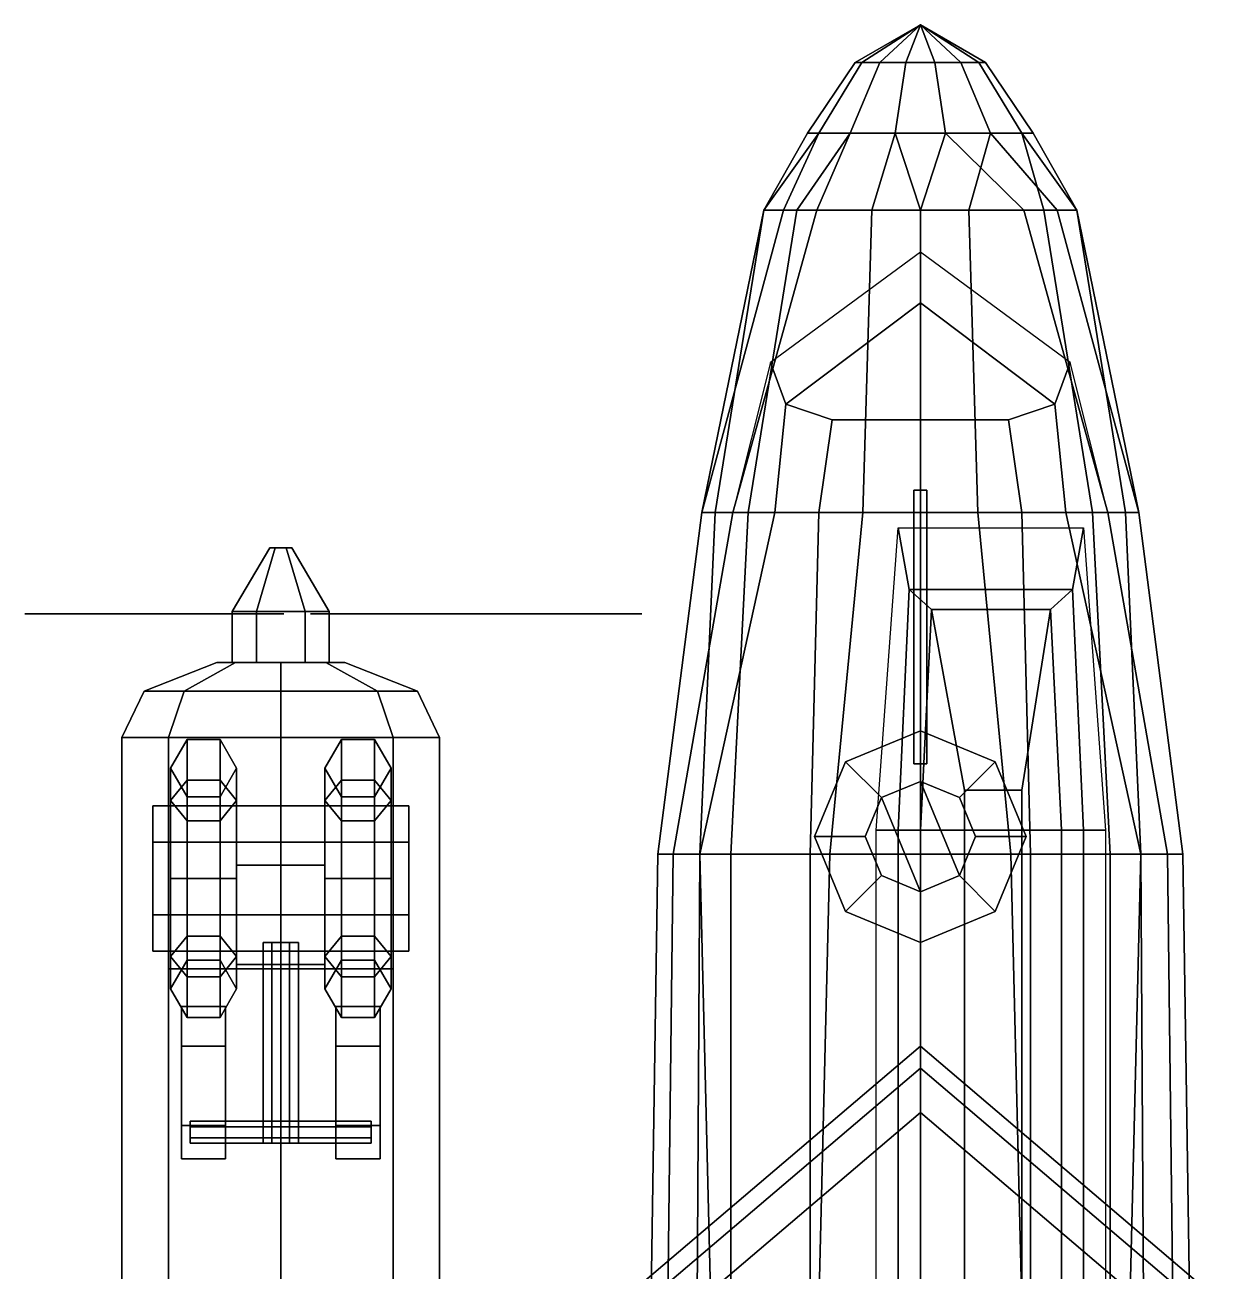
# Model space of a CAD drawing. Header units: millimetres. Extents: x -16.3 to 16.3, y -11.4 to 11.4.
# Drawn here: x -4.06 to 1.35, y 5.75 to 11.4 of the extents above; entities that cross this region are included whole.
import ezdxf

# ---------------------------------------------------------------- set-up
doc = ezdxf.new("R2010")
doc.units = ezdxf.units.MM
for name, color, linetype in [('doors', 5, 'Continuous'), ('engine_inner', 2, 'Continuous'), ('gun', 1, 'Continuous'), ('propeller', 1, 'Continuous'), ('shassis1', 3, 'Continuous'), ('shassis2', 4, 'Continuous'), ('turret', 2, 'Continuous'), ('wheels', 2, 'Continuous'), ('wing1', 1, 'Continuous'), ('wing2', 5, 'Continuous')]:
    doc.layers.add(name, color=color, linetype=linetype)

msp = doc.modelspace()

# ---------------------------------------------------------------- linework, layer by layer
for points in [[(0, 11.4, 3.35), (-0.295, 11.23, 3.44), (-0.2658, 11.23, 3.54), (0, 11.4, 3.35)], [(0, 11.4, 3.35), (-0.2658, 11.23, 3.32), (-0.295, 11.23, 3.44), (0, 11.4, 3.35)], [(0, 11.4, 3.35), (-0.2658, 11.23, 3.54), (-0.1839, 11.23, 3.63), (0, 11.4, 3.35)], [(0, 11.4, 3.35), (-0.1839, 11.23, 3.22), (-0.2658, 11.23, 3.32), (0, 11.4, 3.35)], [(0, 11.4, 3.35), (-0.1839, 11.23, 3.63), (-0.0656, 11.23, 3.71), (0, 11.4, 3.35)], [(0, 11.4, 3.35), (-0.0656, 11.23, 3.15), (-0.1839, 11.23, 3.22), (0, 11.4, 3.35)], [(0, 11.4, 3.35), (-0.0656, 11.23, 3.71), (0.0656, 11.23, 3.71), (0, 11.4, 3.35)], [(0, 11.4, 3.35), (0.0656, 11.23, 3.15), (-0.0656, 11.23, 3.15), (0, 11.4, 3.35)], [(0, 11.4, 3.35), (0.0656, 11.23, 3.71), (0.1839, 11.23, 3.63), (0, 11.4, 3.35)], [(0, 11.4, 3.35), (0.1839, 11.23, 3.63), (0.2658, 11.23, 3.54), (0, 11.4, 3.35)], [(0, 11.4, 3.35), (0.2658, 11.23, 3.54), (0.295, 11.23, 3.44), (0, 11.4, 3.35)], [(0, 11.4, 3.35), (0.295, 11.23, 3.44), (0.2658, 11.23, 3.32), (0, 11.4, 3.35)], [(0, 11.4, 3.35), (0.2658, 11.23, 3.32), (0.1839, 11.23, 3.22), (0, 11.4, 3.35)], [(0, 11.4, 3.35), (0.1839, 11.23, 3.22), (0.0656, 11.23, 3.15), (0, 11.4, 3.35)], [(-0.295, 11.23, 3.44), (-0.511, 10.91, 3.48), (-0.4604, 10.91, 3.7017), (-0.2658, 11.23, 3.54)], [(-0.2658, 11.23, 3.32), (-0.4604, 10.91, 3.2583), (-0.511, 10.91, 3.48), (-0.295, 11.23, 3.44)], [(-0.2658, 11.23, 3.54), (-0.4604, 10.91, 3.7017), (-0.3186, 10.91, 3.82), (-0.1839, 11.23, 3.63)], [(-0.1839, 11.23, 3.22), (-0.3186, 10.91, 3.0805), (-0.4604, 10.91, 3.2583), (-0.2658, 11.23, 3.32)], [(-0.1839, 11.23, 3.63), (-0.3186, 10.91, 3.82), (-0.1137, 10.91, 3.92), (-0.0656, 11.23, 3.71)], [(-0.0656, 11.23, 3.15), (-0.1137, 10.91, 3), (-0.3186, 10.91, 3.0805), (-0.1839, 11.23, 3.22)], [(-0.0656, 11.23, 3.71), (-0.1137, 10.91, 3.92), (0.1137, 10.91, 3.92), (0.0656, 11.23, 3.71)], [(0.0656, 11.23, 3.15), (0.1137, 10.91, 3), (-0.1137, 10.91, 3), (-0.0656, 11.23, 3.15)], [(0.0656, 11.23, 3.71), (0.1137, 10.91, 3.92), (0.3186, 10.91, 3.82), (0.1839, 11.23, 3.63)], [(0.1839, 11.23, 3.22), (0.3186, 10.91, 3.0805), (0.1137, 10.91, 3), (0.0656, 11.23, 3.15)], [(0.1839, 11.23, 3.63), (0.3186, 10.91, 3.82), (0.4604, 10.91, 3.7017), (0.2658, 11.23, 3.54)], [(0.2658, 11.23, 3.32), (0.4604, 10.91, 3.2583), (0.3186, 10.91, 3.0805), (0.1839, 11.23, 3.22)], [(0.2658, 11.23, 3.54), (0.4604, 10.91, 3.7017), (0.511, 10.91, 3.48), (0.295, 11.23, 3.44)], [(0.295, 11.23, 3.44), (0.511, 10.91, 3.48), (0.4604, 10.91, 3.2583), (0.2658, 11.23, 3.32)], [(-0.511, 10.91, 3.48), (-0.71, 10.56, 3.48), (-0.62, 10.56, 3.8), (-0.4604, 10.91, 3.7017)], [(-0.3186, 10.91, 3.0805), (-0.56, 10.56, 2.97), (-0.71, 10.56, 3.14), (-0.4604, 10.91, 3.2583)], [(-0.4604, 10.91, 3.2583), (-0.71, 10.56, 3.14), (-0.71, 10.56, 3.48), (-0.511, 10.91, 3.48)], [(-0.4604, 10.91, 3.7017), (-0.62, 10.56, 3.8), (-0.47, 10.56, 3.94), (-0.3186, 10.91, 3.82)], [(-0.1137, 10.91, 3), (-0.22, 10.56, 2.87), (-0.56, 10.56, 2.97), (-0.3186, 10.91, 3.0805)], [(-0.3186, 10.91, 3.82), (-0.47, 10.56, 3.94), (0, 10.56, 4.03), (-0.1137, 10.91, 3.92)], [(0.1137, 10.91, 3), (0, 10.56, 2.84), (-0.22, 10.56, 2.87), (-0.1137, 10.91, 3)], [(-0.1137, 10.91, 3.92), (0, 10.56, 4.03), (0.47, 10.56, 3.94), (0.1137, 10.91, 3.92)], [(0.3186, 10.91, 3.0805), (0.22, 10.56, 2.87), (0, 10.56, 2.84), (0.1137, 10.91, 3)], [(0.1137, 10.91, 3.92), (0.47, 10.56, 3.94), (0.62, 10.56, 3.8), (0.3186, 10.91, 3.82)], [(0.4604, 10.91, 3.2583), (0.56, 10.56, 2.97), (0.22, 10.56, 2.87), (0.3186, 10.91, 3.0805)], [(0.3186, 10.91, 3.82), (0.62, 10.56, 3.8), (0.71, 10.56, 3.48), (0.4604, 10.91, 3.7017)], [(0.4604, 10.91, 3.7017), (0.71, 10.56, 3.48), (0.71, 10.56, 3.14), (0.511, 10.91, 3.48)], [(0.511, 10.91, 3.48), (0.71, 10.56, 3.14), (0.56, 10.56, 2.97), (0.4604, 10.91, 3.2583)], [(-0.47, 10.56, 3.94), (-0.62, 10.56, 3.8), (-0.99, 9.19, 3.59), (-0.85, 9.19, 4.24)], [(-0.62, 10.56, 3.8), (-0.71, 10.56, 3.48), (-0.99, 9.19, 3.05), (-0.99, 9.19, 3.59)], [(-0.71, 10.56, 3.48), (-0.71, 10.56, 3.14), (-0.93, 9.19, 2.9), (-0.99, 9.19, 3.05)], [(-0.71, 10.56, 3.14), (-0.56, 10.56, 2.97), (-0.78, 9.19, 2.79), (-0.93, 9.19, 2.9)], [(0, 10.56, 4.03), (-0.47, 10.56, 3.94), (-0.85, 9.19, 4.24), (0, 9.19, 4.6)], [(-0.56, 10.56, 2.97), (-0.22, 10.56, 2.87), (-0.26, 9.19, 2.68), (-0.78, 9.19, 2.79)], [(0, 9.19, 2.66), (-0.26, 9.19, 2.68), (-0.22, 10.56, 2.87), (0, 10.56, 2.84)], [(0, 10.56, 2.84), (0.22, 10.56, 2.87), (0.26, 9.19, 2.68), (0, 9.19, 2.66)], [(0, 9.19, 4.6), (0.85, 9.19, 4.24), (0.47, 10.56, 3.94), (0, 10.56, 4.03)], [(0.78, 9.19, 2.79), (0.26, 9.19, 2.68), (0.22, 10.56, 2.87), (0.56, 10.56, 2.97)], [(0.85, 9.19, 4.24), (0.99, 9.19, 3.59), (0.62, 10.56, 3.8), (0.47, 10.56, 3.94)], [(0.93, 9.19, 2.9), (0.78, 9.19, 2.79), (0.56, 10.56, 2.97), (0.71, 10.56, 3.14)], [(0.99, 9.19, 3.59), (0.99, 9.19, 3.05), (0.71, 10.56, 3.48), (0.62, 10.56, 3.8)], [(0.99, 9.19, 3.05), (0.93, 9.19, 2.9), (0.71, 10.56, 3.14), (0.71, 10.56, 3.48)], [(0, 10.37, 4.1), (-0.68, 9.87, 3.92), (-0.61, 9.68, 4.36), (0, 10.14, 4.36)], [(0.68, 9.87, 3.92), (0, 10.37, 4.1), (0, 10.14, 4.36), (0.61, 9.68, 4.36)], [(0, 10.14, 4.36), (-0.61, 9.68, 4.36), (-0.4, 9.61, 4.48), (0, 9.61, 4.48)], [(0.61, 9.68, 4.36), (0, 10.14, 4.36), (0, 9.61, 4.48), (0.4, 9.61, 4.48)], [(-0.66, 9.19, 4.49), (-0.61, 9.68, 4.36), (-0.68, 9.87, 3.92), (-0.85, 9.19, 4.24)], [(0.85, 9.19, 4.24), (0.68, 9.87, 3.92), (0.61, 9.68, 4.36), (0.66, 9.19, 4.49)], [(-0.46, 9.19, 4.55), (-0.4, 9.61, 4.48), (-0.61, 9.68, 4.36), (-0.66, 9.19, 4.49)], [(0.66, 9.19, 4.49), (0.61, 9.68, 4.36), (0.4, 9.61, 4.48), (0.46, 9.19, 4.55)], [(0, 9.61, 4.48), (-0.4, 9.61, 4.48), (-0.46, 9.19, 4.55), (0, 9.19, 4.6)], [(0.4, 9.61, 4.48), (0, 9.61, 4.48), (0, 9.19, 4.6), (0.46, 9.19, 4.55)], [(-0.99, 9.19, 3.59), (-0.99, 9.19, 3.05), (-1.19, 7.64, 3.27), (-1.19, 7.64, 3.81)], [(-0.99, 9.19, 3.05), (-0.93, 9.19, 2.9), (-1, 7.64, 2.73), (-1.19, 7.64, 3.27)], [(-0.85, 9.19, 4.24), (-0.99, 9.19, 3.59), (-1.19, 7.64, 3.81), (-1.12, 7.64, 4.21)], [(-0.66, 9.19, 4.49), (-0.85, 9.19, 4.24), (-1.12, 7.64, 4.21), (-1, 7.64, 4.43)], [(-0.93, 9.19, 2.9), (-0.78, 9.19, 2.79), (-0.86, 7.64, 2.58), (-1, 7.64, 2.73)], [(-0.46, 9.19, 4.55), (-0.66, 9.19, 4.49), (-1, 7.64, 4.43), (-0.5, 7.64, 4.73)], [(-0.78, 9.19, 2.79), (-0.26, 9.19, 2.68), (-0.41, 7.64, 2.37), (-0.86, 7.64, 2.58)], [(0, 9.19, 4.6), (-0.46, 9.19, 4.55), (-0.5, 7.64, 4.73), (0, 7.64, 4.77)], [(0, 7.64, 2.36), (-0.41, 7.64, 2.37), (-0.26, 9.19, 2.68), (0, 9.19, 2.66)], [(0, 9.19, 2.66), (0.26, 9.19, 2.68), (0.41, 7.64, 2.37), (0, 7.64, 2.36)], [(0, 7.64, 4.77), (0.5, 7.64, 4.73), (0.46, 9.19, 4.55), (0, 9.19, 4.6)], [(0.86, 7.64, 2.58), (0.41, 7.64, 2.37), (0.26, 9.19, 2.68), (0.78, 9.19, 2.79)], [(0.5, 7.64, 4.73), (1, 7.64, 4.43), (0.66, 9.19, 4.49), (0.46, 9.19, 4.55)], [(1, 7.64, 4.43), (1.12, 7.64, 4.21), (0.85, 9.19, 4.24), (0.66, 9.19, 4.49)], [(1, 7.64, 2.73), (0.86, 7.64, 2.58), (0.78, 9.19, 2.79), (0.93, 9.19, 2.9)], [(1.12, 7.64, 4.21), (1.19, 7.64, 3.81), (0.99, 9.19, 3.59), (0.85, 9.19, 4.24)], [(1.19, 7.64, 3.27), (1, 7.64, 2.73), (0.93, 9.19, 2.9), (0.99, 9.19, 3.05)], [(1.19, 7.64, 3.81), (1.19, 7.64, 3.27), (0.99, 9.19, 3.05), (0.99, 9.19, 3.59)], [(-0.1, 9.12, 2.78), (-0.05, 8.84, 2.23), (-0.1, 7.75, 2.23), (-0.2, 7.75, 2.63)], [(0.74, 9.12, 2.78), (0.69, 8.84, 2.23), (-0.05, 8.84, 2.23), (-0.1, 9.12, 2.78)], [(0.84, 7.75, 2.63), (0.74, 7.75, 2.23), (0.69, 8.84, 2.23), (0.74, 9.12, 2.78)], [(-0.05, 8.84, 2.23), (0.05, 8.75, 2.1), (0, 7.75, 2.1), (-0.1, 7.75, 2.23)], [(0.69, 8.84, 2.23), (0.59, 8.75, 2.1), (0.05, 8.75, 2.1), (-0.05, 8.84, 2.23)], [(0.74, 7.75, 2.23), (0.64, 7.75, 2.1), (0.59, 8.75, 2.1), (0.69, 8.84, 2.23)], [(0.05, 8.75, 2.1), (0.2, 7.93, 2), (0.2, 7.75, 2), (0, 7.75, 2.1)], [(0.59, 8.75, 2.1), (0.46, 7.93, 2), (0.2, 7.93, 2), (0.05, 8.75, 2.1)], [(0.64, 7.75, 2.1), (0.46, 7.75, 2), (0.46, 7.93, 2), (0.59, 8.75, 2.1)], [(0.2, 7.93, 2), (0.46, 7.93, 2), (0.46, 7.75, 2), (0.2, 7.75, 2)], [(-0.2, 7.75, 2.63), (-0.1, 7.75, 2.23), (-0.1, 2.1, 2.23), (-0.2, 2.1, 2.63)], [(-0.1, 7.75, 2.23), (0, 7.75, 2.1), (0, 2.1, 2.1), (-0.1, 2.1, 2.23)], [(0, 7.75, 2.1), (0.2, 7.75, 2), (0.2, 2.1, 2), (0, 2.1, 2.1)], [(0.2, 7.75, 2), (0.46, 7.75, 2), (0.46, 2.1, 2), (0.2, 2.1, 2)], [(0.64, 2.1, 2.1), (0.46, 2.1, 2), (0.46, 7.75, 2), (0.64, 7.75, 2.1)], [(0.74, 2.1, 2.23), (0.64, 2.1, 2.1), (0.64, 7.75, 2.1), (0.74, 7.75, 2.23)], [(0.84, 2.1, 2.63), (0.74, 2.1, 2.23), (0.74, 7.75, 2.23), (0.84, 7.75, 2.63)], [(-1.19, 7.64, 3.27), (-1, 7.64, 2.73), (-1.02, 4.35, 2.85), (-1.24, 4.35, 3.19)], [(-1.19, 7.64, 3.81), (-1.19, 7.64, 3.27), (-1.24, 4.35, 3.19), (-1.24, 4.35, 3.8)], [(-1.12, 7.64, 4.21), (-1.19, 7.64, 3.81), (-1.24, 4.35, 3.8), (-1.16, 4.35, 4.09)], [(-1, 7.64, 4.43), (-1.12, 7.64, 4.21), (-1.16, 4.35, 4.09), (-0.92, 4.35, 4.51)], [(-1, 7.64, 2.73), (-0.86, 7.64, 2.58), (-0.86, 4.35, 2.63), (-1.02, 4.35, 2.85)], [(-0.5, 7.64, 4.73), (-1, 7.64, 4.43), (-0.92, 4.35, 4.51), (-0.5, 4.35, 4.73)], [(-0.86, 7.64, 2.58), (-0.41, 7.64, 2.37), (-0.49, 4.35, 2.44), (-0.86, 4.35, 2.63)], [(0, 7.64, 4.77), (-0.5, 7.64, 4.73), (-0.5, 4.35, 4.73), (0, 4.35, 4.77)], [(0, 4.35, 2.42), (-0.49, 4.35, 2.44), (-0.41, 7.64, 2.37), (0, 7.64, 2.36)], [(0, 7.64, 2.36), (0.41, 7.64, 2.37), (0.49, 4.35, 2.44), (0, 4.35, 2.42)], [(0, 4.35, 4.77), (0.5, 4.35, 4.73), (0.5, 7.64, 4.73), (0, 7.64, 4.77)], [(0.86, 4.35, 2.63), (0.49, 4.35, 2.44), (0.41, 7.64, 2.37), (0.86, 7.64, 2.58)], [(0.5, 4.35, 4.73), (0.92, 4.35, 4.51), (1, 7.64, 4.43), (0.5, 7.64, 4.73)], [(1.02, 4.35, 2.85), (0.86, 4.35, 2.63), (0.86, 7.64, 2.58), (1, 7.64, 2.73)], [(0.92, 4.35, 4.51), (1.16, 4.35, 4.09), (1.12, 7.64, 4.21), (1, 7.64, 4.43)], [(1.24, 4.35, 3.19), (1.02, 4.35, 2.85), (1, 7.64, 2.73), (1.19, 7.64, 3.27)], [(1.16, 4.35, 4.09), (1.24, 4.35, 3.8), (1.19, 7.64, 3.81), (1.12, 7.64, 4.21)], [(1.24, 4.35, 3.8), (1.24, 4.35, 3.19), (1.19, 7.64, 3.27), (1.19, 7.64, 3.81)]]:
    msp.add_3dface(points)
at = {"layer": 'doors'}
for points in [[(-3.4091, 7.12, 2.1909), (-2.9, 7.12, 1.98), (-2.9, 3.36, 1.98), (-3.4091, 3.36, 2.1909)], [(-2.9, 7.12, 1.98), (-2.3909, 7.12, 2.1909), (-2.3909, 3.36, 2.1909), (-2.9, 3.36, 1.98)]]:
    msp.add_3dface(points, dxfattribs=at)
at = {"layer": 'engine_inner'}
for points in [[(-3.3384, 8.38, 2.2616), (-3.52, 8.38, 2.7), (-3.19, 8.51, 2.7), (-3.1051, 8.51, 2.4949)], [(-3.52, 8.38, 2.7), (-3.3384, 8.38, 3.1384), (-3.1051, 8.51, 2.9051), (-3.19, 8.51, 2.7)], [(-2.9, 8.38, 2.08), (-3.3384, 8.38, 2.2616), (-3.1051, 8.51, 2.4949), (-2.9, 8.51, 2.41)], [(-3.3384, 8.38, 3.1384), (-2.9, 8.38, 3.32), (-2.9, 8.51, 2.99), (-3.1051, 8.51, 2.9051)], [(-3.1051, 8.51, 2.9051), (-2.9, 8.51, 2.99), (-2.6949, 8.51, 2.9051), (-3.19, 8.51, 2.7)], [(-3.19, 8.51, 2.7), (-2.6949, 8.51, 2.9051), (-2.61, 8.51, 2.7), (-3.1051, 8.51, 2.4949)], [(-3.1051, 8.51, 2.4949), (-2.61, 8.51, 2.7), (-2.6949, 8.51, 2.4949), (-2.9, 8.51, 2.41)], [(-2.4616, 8.38, 2.2616), (-2.9, 8.38, 2.08), (-2.9, 8.51, 2.41), (-2.6949, 8.51, 2.4949)], [(-2.9, 8.38, 3.32), (-2.4616, 8.38, 3.1384), (-2.6949, 8.51, 2.9051), (-2.9, 8.51, 2.99)], [(-2.28, 8.38, 2.7), (-2.4616, 8.38, 2.2616), (-2.6949, 8.51, 2.4949), (-2.61, 8.51, 2.7)], [(-2.4616, 8.38, 3.1384), (-2.28, 8.38, 2.7), (-2.61, 8.51, 2.7), (-2.6949, 8.51, 2.9051)], [(-3.4091, 8.17, 2.1909), (-3.62, 8.17, 2.7), (-3.52, 8.38, 2.7), (-3.3384, 8.38, 2.2616)], [(-3.62, 8.17, 2.7), (-3.4091, 8.17, 3.2091), (-3.3384, 8.38, 3.1384), (-3.52, 8.38, 2.7)], [(-2.9, 8.17, 1.98), (-3.4091, 8.17, 2.1909), (-3.3384, 8.38, 2.2616), (-2.9, 8.38, 2.08)], [(-3.4091, 8.17, 3.2091), (-2.9, 8.17, 3.42), (-2.9, 8.38, 3.32), (-3.3384, 8.38, 3.1384)], [(-2.3909, 8.17, 2.1909), (-2.9, 8.17, 1.98), (-2.9, 8.38, 2.08), (-2.4616, 8.38, 2.2616)], [(-2.9, 8.17, 3.42), (-2.3909, 8.17, 3.2091), (-2.4616, 8.38, 3.1384), (-2.9, 8.38, 3.32)], [(-2.18, 8.17, 2.7), (-2.3909, 8.17, 2.1909), (-2.4616, 8.38, 2.2616), (-2.28, 8.38, 2.7)], [(-2.3909, 8.17, 3.2091), (-2.18, 8.17, 2.7), (-2.28, 8.38, 2.7), (-2.4616, 8.38, 3.1384)], [(-3.4091, 8.17, 3.2091), (-3.62, 8.17, 2.7), (-3.62, 3.75, 2.7), (-3.4091, 3.75, 3.2091)], [(-3.62, 8.17, 2.7), (-3.4091, 8.17, 2.1909), (-3.4091, 3.36, 2.1909), (-3.62, 3.75, 2.7)], [(-2.9, 8.17, 1.98), (-3.4091, 8.17, 2.1909), (-3.62, 8.17, 2.7), (-2.9, 8.17, 2.7)], [(-2.9, 8.17, 3.42), (-3.4091, 8.17, 3.2091), (-3.4091, 3.75, 3.2091), (-2.9, 3.75, 3.42)], [(-3.4091, 8.17, 2.1909), (-2.9, 8.17, 1.98), (-2.9, 7.12, 1.98), (-3.4091, 7.12, 2.1909)], [(-2.3909, 8.17, 3.2091), (-2.9, 8.17, 3.42), (-2.9, 3.75, 3.42), (-2.3909, 3.75, 3.2091)], [(-2.9, 8.17, 1.98), (-2.3909, 8.17, 2.1909), (-2.3909, 7.12, 2.1909), (-2.9, 7.12, 1.98)], [(-2.3909, 8.17, 2.1909), (-2.9, 8.17, 1.98), (-2.9, 8.17, 2.7), (-2.18, 8.17, 2.7)], [(-2.18, 8.17, 2.7), (-2.3909, 8.17, 3.2091), (-2.3909, 3.75, 3.2091), (-2.18, 3.75, 2.7)], [(-2.3909, 8.17, 2.1909), (-2.18, 8.17, 2.7), (-2.18, 3.75, 2.7), (-2.3909, 3.36, 2.1909)], [(-3.1, 7.59, 1.78), (-3.1, 7.14, 1.78), (-3.1, 7.14, 2.07), (-3.1, 7.59, 2.07)], [(-2.7, 7.59, 2.07), (-2.7, 7.59, 1.78), (-3.1, 7.59, 1.78), (-3.1, 7.59, 2.07)], [(-2.7, 7.59, 1.78), (-2.7, 7.14, 1.78), (-3.1, 7.14, 1.78), (-3.1, 7.59, 1.78)], [(-2.7, 7.14, 2.07), (-2.7, 7.14, 1.78), (-2.7, 7.59, 1.78), (-2.7, 7.59, 2.07)], [(-3.1, 7.14, 2.07), (-3.1, 7.14, 1.78), (-2.7, 7.14, 1.78), (-2.7, 7.14, 2.07)]]:
    msp.add_3dface(points, dxfattribs=at)
at = {"layer": 'gun'}
for points in [[(0, 9.29, 5.06), (-0.03, 9.29, 5.03), (-0.03, 8.05, 5.03), (0, 8.05, 5.06)], [(-0.03, 9.29, 5.03), (0, 9.29, 5), (0, 8.05, 5), (-0.03, 8.05, 5.03)], [(0.03, 9.29, 5.03), (0, 9.29, 5), (-0.03, 9.29, 5.03), (0, 9.29, 5.06)], [(0.03, 9.29, 5.03), (0, 9.29, 5.06), (0, 8.05, 5.06), (0.03, 8.05, 5.03)], [(0, 9.29, 5), (0.03, 9.29, 5.03), (0.03, 8.05, 5.03), (0, 8.05, 5)]]:
    msp.add_3dface(points, dxfattribs=at)
at = {"layer": 'propeller'}
for points in [[(-3.01, 8.74, 2.5095), (-3.12, 8.74, 2.7), (-2.95, 9.03, 2.7), (-2.925, 9.03, 2.6567)], [(-3.12, 8.74, 2.7), (-3.01, 8.74, 2.8905), (-2.925, 9.03, 2.7433), (-2.95, 9.03, 2.7)], [(-2.79, 8.74, 2.5095), (-3.01, 8.74, 2.5095), (-2.925, 9.03, 2.6567), (-2.875, 9.03, 2.6567)], [(-3.01, 8.74, 2.8905), (-2.79, 8.74, 2.8905), (-2.875, 9.03, 2.7433), (-2.925, 9.03, 2.7433)], [(-2.925, 9.03, 2.7433), (-2.875, 9.03, 2.7433), (-2.85, 9.03, 2.7), (-2.95, 9.03, 2.7)], [(-2.95, 9.03, 2.7), (-2.85, 9.03, 2.7), (-2.875, 9.03, 2.6567), (-2.925, 9.03, 2.6567)], [(-2.68, 8.74, 2.7), (-2.79, 8.74, 2.5095), (-2.875, 9.03, 2.6567), (-2.85, 9.03, 2.7)], [(-2.79, 8.74, 2.8905), (-2.68, 8.74, 2.7), (-2.85, 9.03, 2.7), (-2.875, 9.03, 2.7433)], [(-3.99, 8.73, 3.96), (-4.06, 8.73, 3.92), (-4.02, 8.73, 3.82), (-3.92, 8.73, 3.92)], [(-3.92, 8.73, 3.92), (-4.02, 8.73, 3.82), (-3.78, 8.73, 3.48), (-3.62, 8.73, 3.65)], [(-3.62, 8.73, 3.65), (-3.78, 8.73, 3.48), (-3.41, 8.73, 3.07), (-3.24, 8.73, 3.26)], [(-3.4462, 8.73, 1.126), (-3.3766, 8.73, 1.0854), (-3.3099, 8.73, 1.1701), (-3.4466, 8.73, 1.2067)], [(-3.4466, 8.73, 1.2067), (-3.3099, 8.73, 1.1701), (-3.1355, 8.73, 1.5479), (-3.3627, 8.73, 1.6015)], [(-3.24, 8.73, 3.2591), (-3.41, 8.73, 3.07), (-3.05, 8.73, 2.77), (-2.98, 8.73, 2.84)], [(-3.3627, 8.73, 1.6015), (-3.1355, 8.73, 1.5479), (-2.9654, 8.73, 2.0733), (-3.215, 8.73, 2.1256)], [(-3.2142, 8.73, 2.126), (-2.9654, 8.73, 2.0733), (-2.8856, 8.73, 2.5351), (-2.9812, 8.73, 2.5607)], [(-3.01, 8.74, 2.8905), (-3.12, 8.74, 2.7), (-3.12, 8.51, 2.7), (-3.01, 8.51, 2.8905)], [(-3.12, 8.74, 2.7), (-3.01, 8.74, 2.5095), (-3.01, 8.51, 2.5095), (-3.12, 8.51, 2.7)], [(-2.79, 8.74, 2.8905), (-3.01, 8.74, 2.8905), (-3.01, 8.51, 2.8905), (-2.79, 8.51, 2.8905)], [(-3.01, 8.74, 2.5095), (-2.79, 8.74, 2.5095), (-2.79, 8.51, 2.5095), (-3.01, 8.51, 2.5095)], [(-2.68, 8.74, 2.7), (-2.79, 8.74, 2.8905), (-2.79, 8.51, 2.8905), (-2.68, 8.51, 2.7)], [(-2.79, 8.74, 2.5095), (-2.68, 8.74, 2.7), (-2.68, 8.51, 2.7), (-2.79, 8.51, 2.5095)], [(-2.2458, 8.73, 2.7149), (-2.3246, 8.73, 2.9567), (-2.7644, 8.73, 2.7949), (-2.7388, 8.73, 2.6993)], [(-1.7173, 8.73, 2.8485), (-1.7845, 8.73, 3.0721), (-2.3246, 8.73, 2.9567), (-2.245, 8.73, 2.7144)], [(-1.3334, 8.73, 2.9733), (-1.3701, 8.73, 3.1099), (-1.7845, 8.73, 3.0721), (-1.7173, 8.73, 2.8485)], [(-1.2638, 8.73, 3.014), (-1.2634, 8.73, 3.0946), (-1.3701, 8.73, 3.1099), (-1.3334, 8.73, 2.9733)]]:
    msp.add_3dface(points, dxfattribs=at)
at = {"layer": 'shassis1'}
for points in [[(-3.35, 6.95, 2.35), (-3.35, 6.41, 0.5), (-3.35, 6.26, 0.5), (-3.35, 6.77, 2.35)], [(-3.15, 6.77, 2.35), (-3.15, 6.95, 2.35), (-3.35, 6.95, 2.35), (-3.35, 6.77, 2.35)], [(-3.15, 6.95, 2.35), (-3.15, 6.41, 0.5), (-3.35, 6.41, 0.5), (-3.35, 6.95, 2.35)], [(-3.15, 6.26, 0.5), (-3.15, 6.41, 0.5), (-3.15, 6.95, 2.35), (-3.15, 6.77, 2.35)], [(-2.45, 6.95, 2.35), (-2.45, 6.41, 0.5), (-2.65, 6.41, 0.5), (-2.65, 6.95, 2.35)], [(-2.65, 6.95, 2.35), (-2.65, 6.41, 0.5), (-2.65, 6.26, 0.5), (-2.65, 6.77, 2.35)], [(-2.45, 6.77, 2.35), (-2.45, 6.95, 2.35), (-2.65, 6.95, 2.35), (-2.65, 6.77, 2.35)], [(-2.45, 6.26, 0.5), (-2.45, 6.41, 0.5), (-2.45, 6.95, 2.35), (-2.45, 6.77, 2.35)], [(-3.35, 6.77, 2.35), (-3.35, 6.26, 0.5), (-3.15, 6.26, 0.5), (-3.15, 6.77, 2.35)], [(-2.65, 6.77, 2.35), (-2.65, 6.26, 0.5), (-2.45, 6.26, 0.5), (-2.45, 6.77, 2.35)], [(-3.35, 6.26, 0.5), (-3.35, 6.41, 0.5), (-3.15, 6.41, 0.5), (-3.15, 6.26, 0.5)], [(-2.65, 6.26, 0.5), (-2.65, 6.41, 0.5), (-2.45, 6.41, 0.5), (-2.45, 6.26, 0.5)]]:
    msp.add_3dface(points, dxfattribs=at)
at = {"layer": 'shassis2'}
for points in [[(-3.48, 7.86, 0.63), (-3.48, 7.695, 0.9158), (-2.32, 7.695, 0.9158), (-2.32, 7.86, 0.63)], [(-3.48, 7.695, 0.3442), (-3.48, 7.86, 0.63), (-2.32, 7.86, 0.63), (-2.32, 7.695, 0.3442)], [(-3.48, 7.86, 0.63), (-3.48, 7.2, 0.63), (-3.48, 7.365, 0.9158), (-3.48, 7.695, 0.9158)], [(-3.48, 7.695, 0.3442), (-3.48, 7.365, 0.3442), (-3.48, 7.2, 0.63), (-3.48, 7.86, 0.63)], [(-2.32, 7.695, 0.9158), (-2.32, 7.365, 0.9158), (-2.32, 7.2, 0.63), (-2.32, 7.86, 0.63)], [(-2.32, 7.86, 0.63), (-2.32, 7.2, 0.63), (-2.32, 7.365, 0.3442), (-2.32, 7.695, 0.3442)], [(-3.48, 7.695, 0.9158), (-3.48, 7.365, 0.9158), (-2.32, 7.365, 0.9158), (-2.32, 7.695, 0.9158)], [(-3.48, 7.365, 0.3442), (-3.48, 7.695, 0.3442), (-2.32, 7.695, 0.3442), (-2.32, 7.365, 0.3442)], [(-3.48, 7.365, 0.9158), (-3.48, 7.2, 0.63), (-2.32, 7.2, 0.63), (-2.32, 7.365, 0.9158)], [(-3.48, 7.2, 0.63), (-3.48, 7.365, 0.3442), (-2.32, 7.365, 0.3442), (-2.32, 7.2, 0.63)], [(-2.98, 6.33, 0.63), (-2.94, 6.33, 0.6993), (-2.94, 7.24, 0.6993), (-2.98, 7.24, 0.63)], [(-2.94, 6.33, 0.5607), (-2.98, 6.33, 0.63), (-2.98, 7.24, 0.63), (-2.94, 7.24, 0.5607)], [(-2.94, 6.33, 0.6993), (-2.86, 6.33, 0.6993), (-2.86, 7.24, 0.6993), (-2.94, 7.24, 0.6993)], [(-2.86, 6.33, 0.5607), (-2.94, 6.33, 0.5607), (-2.94, 7.24, 0.5607), (-2.86, 7.24, 0.5607)], [(-2.86, 6.33, 0.6993), (-2.82, 6.33, 0.63), (-2.82, 7.24, 0.63), (-2.86, 7.24, 0.6993)], [(-2.82, 6.33, 0.63), (-2.86, 6.33, 0.5607), (-2.86, 7.24, 0.5607), (-2.82, 7.24, 0.63)], [(-2.49, 6.405, 0.6733), (-2.49, 6.43, 0.63), (-3.31, 6.43, 0.63), (-3.31, 6.405, 0.6733)], [(-2.49, 6.43, 0.63), (-2.49, 6.405, 0.5867), (-3.31, 6.405, 0.5867), (-3.31, 6.43, 0.63)], [(-2.49, 6.355, 0.6733), (-2.49, 6.405, 0.6733), (-3.31, 6.405, 0.6733), (-3.31, 6.355, 0.6733)], [(-2.49, 6.405, 0.5867), (-2.49, 6.355, 0.5867), (-3.31, 6.355, 0.5867), (-3.31, 6.405, 0.5867)], [(-2.49, 6.33, 0.63), (-2.49, 6.355, 0.6733), (-3.31, 6.355, 0.6733), (-3.31, 6.33, 0.63)], [(-2.49, 6.355, 0.5867), (-2.49, 6.33, 0.63), (-3.31, 6.33, 0.63), (-3.31, 6.355, 0.5867)], [(-2.82, 6.33, 0.63), (-2.98, 6.33, 0.63), (-2.94, 6.33, 0.5607), (-2.86, 6.33, 0.5607)], [(-2.86, 6.33, 0.6993), (-2.94, 6.33, 0.6993), (-2.98, 6.33, 0.63), (-2.82, 6.33, 0.63)]]:
    msp.add_3dface(points, dxfattribs=at)
at = {"layer": 'turret'}
for points in [[(0, 8.2, 4.69), (-0.3394, 8.0594, 4.69), (-0.3394, 8.0594, 5.12), (0, 8.2, 5.12)], [(0, 8.2, 5.12), (-0.3394, 8.0594, 5.12), (-0.1768, 7.8968, 5.32), (0, 7.97, 5.32)], [(0.3394, 8.0594, 4.69), (0, 8.2, 4.69), (0, 8.2, 5.12), (0.3394, 8.0594, 5.12)], [(0.3394, 8.0594, 5.12), (0, 8.2, 5.12), (0, 7.97, 5.32), (0.1768, 7.8968, 5.32)], [(-0.3394, 8.0594, 4.69), (-0.48, 7.72, 4.69), (-0.48, 7.72, 5.12), (-0.3394, 8.0594, 5.12)], [(-0.3394, 8.0594, 5.12), (-0.48, 7.72, 5.12), (-0.25, 7.72, 5.32), (-0.1768, 7.8968, 5.32)], [(0.48, 7.72, 5.12), (0.3394, 8.0594, 5.12), (0.1768, 7.8968, 5.32), (0.25, 7.72, 5.32)], [(0.48, 7.72, 4.69), (0.3394, 8.0594, 4.69), (0.3394, 8.0594, 5.12), (0.48, 7.72, 5.12)], [(-0.1768, 7.8968, 5.32), (0, 7.47, 5.32), (0.1768, 7.5432, 5.32), (0, 7.97, 5.32)], [(0, 7.97, 5.32), (0.1768, 7.5432, 5.32), (0.25, 7.72, 5.32), (0.1768, 7.8968, 5.32)], [(-0.25, 7.72, 5.32), (-0.1768, 7.5432, 5.32), (0, 7.47, 5.32), (-0.1768, 7.8968, 5.32)], [(-0.48, 7.72, 4.69), (-0.3394, 7.3806, 4.69), (-0.3394, 7.3806, 5.12), (-0.48, 7.72, 5.12)], [(-0.48, 7.72, 5.12), (-0.3394, 7.3806, 5.12), (-0.1768, 7.5432, 5.32), (-0.25, 7.72, 5.32)], [(0.3394, 7.3806, 5.12), (0.48, 7.72, 5.12), (0.25, 7.72, 5.32), (0.1768, 7.5432, 5.32)], [(0.3394, 7.3806, 4.69), (0.48, 7.72, 4.69), (0.48, 7.72, 5.12), (0.3394, 7.3806, 5.12)], [(-0.3394, 7.3806, 5.12), (0, 7.24, 5.12), (0, 7.47, 5.32), (-0.1768, 7.5432, 5.32)], [(0, 7.24, 5.12), (0.3394, 7.3806, 5.12), (0.1768, 7.5432, 5.32), (0, 7.47, 5.32)], [(-0.3394, 7.3806, 4.69), (0, 7.24, 4.69), (0, 7.24, 5.12), (-0.3394, 7.3806, 5.12)], [(0, 7.24, 4.69), (0.3394, 7.3806, 4.69), (0.3394, 7.3806, 5.12), (0, 7.24, 5.12)]]:
    msp.add_3dface(points, dxfattribs=at)
at = {"layer": 'wheels'}
for points in [[(-3.4, 8.03, 0.63), (-3.325, 8.1599, 0.63), (-3.325, 7.9754, 0.1846), (-3.4, 7.8836, 0.2764)], [(-3.4, 7.8836, 0.9836), (-3.325, 7.9754, 1.0754), (-3.325, 8.1599, 0.63), (-3.4, 8.03, 0.63)], [(-3.325, 8.1599, 0.63), (-3.175, 8.1599, 0.63), (-3.175, 7.9754, 0.1846), (-3.325, 7.9754, 0.1846)], [(-3.325, 7.9754, 1.0754), (-3.175, 7.9754, 1.0754), (-3.175, 8.1599, 0.63), (-3.325, 8.1599, 0.63)], [(-3.175, 8.1599, 0.63), (-3.1, 8.03, 0.63), (-3.1, 7.8836, 0.2764), (-3.175, 7.9754, 0.1846)], [(-3.175, 7.9754, 1.0754), (-3.1, 7.8836, 0.9836), (-3.1, 8.03, 0.63), (-3.175, 8.1599, 0.63)], [(-2.7, 8.03, 0.63), (-2.625, 8.1599, 0.63), (-2.625, 7.9754, 0.1846), (-2.7, 7.8836, 0.2764)], [(-2.7, 7.8836, 0.9836), (-2.625, 7.9754, 1.0754), (-2.625, 8.1599, 0.63), (-2.7, 8.03, 0.63)], [(-2.625, 8.1599, 0.63), (-2.475, 8.1599, 0.63), (-2.475, 7.9754, 0.1846), (-2.625, 7.9754, 0.1846)], [(-2.625, 7.9754, 1.0754), (-2.475, 7.9754, 1.0754), (-2.475, 8.1599, 0.63), (-2.625, 8.1599, 0.63)], [(-2.475, 8.1599, 0.63), (-2.4, 8.03, 0.63), (-2.4, 7.8836, 0.2764), (-2.475, 7.9754, 0.1846)], [(-2.475, 7.9754, 1.0754), (-2.4, 7.8836, 0.9836), (-2.4, 8.03, 0.63), (-2.475, 8.1599, 0.63)], [(-3.325, 7.9001, 0.63), (-3.4, 8.03, 0.63), (-3.4, 7.8836, 0.2764), (-3.325, 7.7917, 0.3683)], [(-3.325, 7.7917, 0.8917), (-3.4, 7.8836, 0.9836), (-3.4, 8.03, 0.63), (-3.325, 7.9001, 0.63)], [(-3.1, 8.03, 0.63), (-3.175, 7.9001, 0.63), (-3.175, 7.7917, 0.3683), (-3.1, 7.8836, 0.2764)], [(-3.1, 7.8836, 0.9836), (-3.175, 7.7917, 0.8917), (-3.175, 7.9001, 0.63), (-3.1, 8.03, 0.63)], [(-2.625, 7.9001, 0.63), (-2.7, 8.03, 0.63), (-2.7, 7.8836, 0.2764), (-2.625, 7.7917, 0.3683)], [(-2.625, 7.7917, 0.8917), (-2.7, 7.8836, 0.9836), (-2.7, 8.03, 0.63), (-2.625, 7.9001, 0.63)], [(-2.4, 8.03, 0.63), (-2.475, 7.9001, 0.63), (-2.475, 7.7917, 0.3683), (-2.4, 7.8836, 0.2764)], [(-2.4, 7.8836, 0.9836), (-2.475, 7.7917, 0.8917), (-2.475, 7.9001, 0.63), (-2.4, 8.03, 0.63)], [(-3.4, 7.8836, 0.2764), (-3.325, 7.9754, 0.1846), (-3.325, 7.53, 0.0001), (-3.4, 7.53, 0.13)], [(-3.4, 7.53, 1.13), (-3.325, 7.53, 1.2599), (-3.325, 7.9754, 1.0754), (-3.4, 7.8836, 0.9836)], [(-3.325, 7.9754, 0.1846), (-3.175, 7.9754, 0.1846), (-3.175, 7.53, 0.0001), (-3.325, 7.53, 0.0001)], [(-3.325, 7.53, 1.2599), (-3.175, 7.53, 1.2599), (-3.175, 7.9754, 1.0754), (-3.325, 7.9754, 1.0754)], [(-3.175, 7.9754, 0.1846), (-3.1, 7.8836, 0.2764), (-3.1, 7.53, 0.13), (-3.175, 7.53, 0.0001)], [(-3.175, 7.53, 1.2599), (-3.1, 7.53, 1.13), (-3.1, 7.8836, 0.9836), (-3.175, 7.9754, 1.0754)], [(-2.7, 7.8836, 0.2764), (-2.625, 7.9754, 0.1846), (-2.625, 7.53, 0.0001), (-2.7, 7.53, 0.13)], [(-2.7, 7.53, 1.13), (-2.625, 7.53, 1.2599), (-2.625, 7.9754, 1.0754), (-2.7, 7.8836, 0.9836)], [(-2.625, 7.9754, 0.1846), (-2.475, 7.9754, 0.1846), (-2.475, 7.53, 0.0001), (-2.625, 7.53, 0.0001)], [(-2.625, 7.53, 1.2599), (-2.475, 7.53, 1.2599), (-2.475, 7.9754, 1.0754), (-2.625, 7.9754, 1.0754)], [(-2.475, 7.9754, 0.1846), (-2.4, 7.8836, 0.2764), (-2.4, 7.53, 0.13), (-2.475, 7.53, 0.0001)], [(-2.475, 7.53, 1.2599), (-2.4, 7.53, 1.13), (-2.4, 7.8836, 0.9836), (-2.475, 7.9754, 1.0754)], [(-3.325, 7.7917, 0.3683), (-3.4, 7.8836, 0.2764), (-3.4, 7.53, 0.13), (-3.325, 7.53, 0.2599)], [(-3.325, 7.53, 1.0001), (-3.4, 7.53, 1.13), (-3.4, 7.8836, 0.9836), (-3.325, 7.7917, 0.8917)], [(-3.175, 7.9001, 0.63), (-3.325, 7.9001, 0.63), (-3.325, 7.7917, 0.3683), (-3.175, 7.7917, 0.3683)], [(-3.175, 7.7917, 0.8917), (-3.325, 7.7917, 0.8917), (-3.325, 7.9001, 0.63), (-3.175, 7.9001, 0.63)], [(-3.1, 7.8836, 0.2764), (-3.175, 7.7917, 0.3683), (-3.175, 7.53, 0.2599), (-3.1, 7.53, 0.13)], [(-3.1, 7.53, 1.13), (-3.175, 7.53, 1.0001), (-3.175, 7.7917, 0.8917), (-3.1, 7.8836, 0.9836)], [(-2.625, 7.7917, 0.3683), (-2.7, 7.8836, 0.2764), (-2.7, 7.53, 0.13), (-2.625, 7.53, 0.2599)], [(-2.625, 7.53, 1.0001), (-2.7, 7.53, 1.13), (-2.7, 7.8836, 0.9836), (-2.625, 7.7917, 0.8917)], [(-2.475, 7.9001, 0.63), (-2.625, 7.9001, 0.63), (-2.625, 7.7917, 0.3683), (-2.475, 7.7917, 0.3683)], [(-2.475, 7.7917, 0.8917), (-2.625, 7.7917, 0.8917), (-2.625, 7.9001, 0.63), (-2.475, 7.9001, 0.63)], [(-2.4, 7.8836, 0.2764), (-2.475, 7.7917, 0.3683), (-2.475, 7.53, 0.2599), (-2.4, 7.53, 0.13)], [(-2.4, 7.53, 1.13), (-2.475, 7.53, 1.0001), (-2.475, 7.7917, 0.8917), (-2.4, 7.8836, 0.9836)], [(-3.175, 7.7917, 0.3683), (-3.325, 7.7917, 0.3683), (-3.325, 7.53, 0.2599), (-3.175, 7.53, 0.2599)], [(-3.175, 7.53, 1.0001), (-3.325, 7.53, 1.0001), (-3.325, 7.7917, 0.8917), (-3.175, 7.7917, 0.8917)], [(-2.475, 7.7917, 0.3683), (-2.625, 7.7917, 0.3683), (-2.625, 7.53, 0.2599), (-2.475, 7.53, 0.2599)], [(-2.475, 7.53, 1.0001), (-2.625, 7.53, 1.0001), (-2.625, 7.7917, 0.8917), (-2.475, 7.7917, 0.8917)], [(-3.325, 7.53, 0.2599), (-3.4, 7.53, 0.13), (-3.4, 7.1764, 0.2764), (-3.325, 7.2683, 0.3683)], [(-3.4, 7.53, 0.13), (-3.325, 7.53, 0.0001), (-3.325, 7.0846, 0.1846), (-3.4, 7.1764, 0.2764)], [(-3.325, 7.2683, 0.8917), (-3.4, 7.1764, 0.9836), (-3.4, 7.53, 1.13), (-3.325, 7.53, 1.0001)], [(-3.4, 7.1764, 0.9836), (-3.325, 7.0846, 1.0754), (-3.325, 7.53, 1.2599), (-3.4, 7.53, 1.13)], [(-3.175, 7.53, 0.2599), (-3.325, 7.53, 0.2599), (-3.325, 7.2683, 0.3683), (-3.175, 7.2683, 0.3683)], [(-3.325, 7.53, 0.0001), (-3.175, 7.53, 0.0001), (-3.175, 7.0846, 0.1846), (-3.325, 7.0846, 0.1846)], [(-3.175, 7.2683, 0.8917), (-3.325, 7.2683, 0.8917), (-3.325, 7.53, 1.0001), (-3.175, 7.53, 1.0001)], [(-3.325, 7.0846, 1.0754), (-3.175, 7.0846, 1.0754), (-3.175, 7.53, 1.2599), (-3.325, 7.53, 1.2599)], [(-3.1, 7.53, 0.13), (-3.175, 7.53, 0.2599), (-3.175, 7.2683, 0.3683), (-3.1, 7.1764, 0.2764)], [(-3.175, 7.53, 0.0001), (-3.1, 7.53, 0.13), (-3.1, 7.1764, 0.2764), (-3.175, 7.0846, 0.1846)], [(-3.1, 7.1764, 0.9836), (-3.175, 7.2683, 0.8917), (-3.175, 7.53, 1.0001), (-3.1, 7.53, 1.13)], [(-3.175, 7.0846, 1.0754), (-3.1, 7.1764, 0.9836), (-3.1, 7.53, 1.13), (-3.175, 7.53, 1.2599)], [(-2.625, 7.53, 0.2599), (-2.7, 7.53, 0.13), (-2.7, 7.1764, 0.2764), (-2.625, 7.2683, 0.3683)], [(-2.7, 7.53, 0.13), (-2.625, 7.53, 0.0001), (-2.625, 7.0846, 0.1846), (-2.7, 7.1764, 0.2764)], [(-2.625, 7.2683, 0.8917), (-2.7, 7.1764, 0.9836), (-2.7, 7.53, 1.13), (-2.625, 7.53, 1.0001)], [(-2.7, 7.1764, 0.9836), (-2.625, 7.0846, 1.0754), (-2.625, 7.53, 1.2599), (-2.7, 7.53, 1.13)], [(-2.475, 7.53, 0.2599), (-2.625, 7.53, 0.2599), (-2.625, 7.2683, 0.3683), (-2.475, 7.2683, 0.3683)], [(-2.625, 7.53, 0.0001), (-2.475, 7.53, 0.0001), (-2.475, 7.0846, 0.1846), (-2.625, 7.0846, 0.1846)], [(-2.475, 7.2683, 0.8917), (-2.625, 7.2683, 0.8917), (-2.625, 7.53, 1.0001), (-2.475, 7.53, 1.0001)], [(-2.625, 7.0846, 1.0754), (-2.475, 7.0846, 1.0754), (-2.475, 7.53, 1.2599), (-2.625, 7.53, 1.2599)], [(-2.4, 7.53, 0.13), (-2.475, 7.53, 0.2599), (-2.475, 7.2683, 0.3683), (-2.4, 7.1764, 0.2764)], [(-2.475, 7.53, 0.0001), (-2.4, 7.53, 0.13), (-2.4, 7.1764, 0.2764), (-2.475, 7.0846, 0.1846)], [(-2.4, 7.1764, 0.9836), (-2.475, 7.2683, 0.8917), (-2.475, 7.53, 1.0001), (-2.4, 7.53, 1.13)], [(-2.475, 7.0846, 1.0754), (-2.4, 7.1764, 0.9836), (-2.4, 7.53, 1.13), (-2.475, 7.53, 1.2599)], [(-3.325, 7.2683, 0.3683), (-3.4, 7.1764, 0.2764), (-3.4, 7.03, 0.63), (-3.325, 7.1599, 0.63)], [(-3.325, 7.1599, 0.63), (-3.4, 7.03, 0.63), (-3.4, 7.1764, 0.9836), (-3.325, 7.2683, 0.8917)], [(-3.175, 7.2683, 0.3683), (-3.325, 7.2683, 0.3683), (-3.325, 7.1599, 0.63), (-3.175, 7.1599, 0.63)], [(-3.175, 7.1599, 0.63), (-3.325, 7.1599, 0.63), (-3.325, 7.2683, 0.8917), (-3.175, 7.2683, 0.8917)], [(-3.1, 7.1764, 0.2764), (-3.175, 7.2683, 0.3683), (-3.175, 7.1599, 0.63), (-3.1, 7.03, 0.63)], [(-3.1, 7.03, 0.63), (-3.175, 7.1599, 0.63), (-3.175, 7.2683, 0.8917), (-3.1, 7.1764, 0.9836)], [(-2.625, 7.2683, 0.3683), (-2.7, 7.1764, 0.2764), (-2.7, 7.03, 0.63), (-2.625, 7.1599, 0.63)], [(-2.625, 7.1599, 0.63), (-2.7, 7.03, 0.63), (-2.7, 7.1764, 0.9836), (-2.625, 7.2683, 0.8917)], [(-2.475, 7.2683, 0.3683), (-2.625, 7.2683, 0.3683), (-2.625, 7.1599, 0.63), (-2.475, 7.1599, 0.63)], [(-2.475, 7.1599, 0.63), (-2.625, 7.1599, 0.63), (-2.625, 7.2683, 0.8917), (-2.475, 7.2683, 0.8917)], [(-2.4, 7.1764, 0.2764), (-2.475, 7.2683, 0.3683), (-2.475, 7.1599, 0.63), (-2.4, 7.03, 0.63)], [(-2.4, 7.03, 0.63), (-2.475, 7.1599, 0.63), (-2.475, 7.2683, 0.8917), (-2.4, 7.1764, 0.9836)], [(-3.4, 7.1764, 0.2764), (-3.325, 7.0846, 0.1846), (-3.325, 6.9001, 0.63), (-3.4, 7.03, 0.63)], [(-3.4, 7.03, 0.63), (-3.325, 6.9001, 0.63), (-3.325, 7.0846, 1.0754), (-3.4, 7.1764, 0.9836)], [(-3.175, 7.0846, 0.1846), (-3.1, 7.1764, 0.2764), (-3.1, 7.03, 0.63), (-3.175, 6.9001, 0.63)], [(-3.175, 6.9001, 0.63), (-3.1, 7.03, 0.63), (-3.1, 7.1764, 0.9836), (-3.175, 7.0846, 1.0754)], [(-2.7, 7.1764, 0.2764), (-2.625, 7.0846, 0.1846), (-2.625, 6.9001, 0.63), (-2.7, 7.03, 0.63)], [(-2.7, 7.03, 0.63), (-2.625, 6.9001, 0.63), (-2.625, 7.0846, 1.0754), (-2.7, 7.1764, 0.9836)], [(-2.475, 7.0846, 0.1846), (-2.4, 7.1764, 0.2764), (-2.4, 7.03, 0.63), (-2.475, 6.9001, 0.63)], [(-2.475, 6.9001, 0.63), (-2.4, 7.03, 0.63), (-2.4, 7.1764, 0.9836), (-2.475, 7.0846, 1.0754)], [(-3.325, 7.0846, 0.1846), (-3.175, 7.0846, 0.1846), (-3.175, 6.9001, 0.63), (-3.325, 6.9001, 0.63)], [(-3.325, 6.9001, 0.63), (-3.175, 6.9001, 0.63), (-3.175, 7.0846, 1.0754), (-3.325, 7.0846, 1.0754)], [(-2.625, 7.0846, 0.1846), (-2.475, 7.0846, 0.1846), (-2.475, 6.9001, 0.63), (-2.625, 6.9001, 0.63)], [(-2.625, 6.9001, 0.63), (-2.475, 6.9001, 0.63), (-2.475, 7.0846, 1.0754), (-2.625, 7.0846, 1.0754)]]:
    msp.add_3dface(points, dxfattribs=at)
at = {"layer": 'wing1'}
for points in [[(-1.35, 5.32, 3.51), (0, 6.47, 3.51), (0, 6.77, 3.12), (-1.35, 5.62, 3.12)], [(-1.35, 5.62, 3.12), (0, 6.77, 3.12), (0, 6.67, 2.64), (-1.35, 5.52, 2.65)], [(-1.35, 5.52, 2.65), (0, 6.67, 2.64), (0, -1.41, 2.64), (-1.35, 0.45, 2.65)], [(0, -1.01, 3.51), (0, 6.47, 3.51), (-1.35, 5.32, 3.51), (-1.35, 0.85, 3.51)]]:
    msp.add_3dface(points, dxfattribs=at)
at = {"layer": 'wing2'}
for points in [[(1.35, 5.32, 3.51), (0, 6.47, 3.51), (0, 6.77, 3.12), (1.35, 5.62, 3.12)], [(1.35, 5.62, 3.12), (0, 6.77, 3.12), (0, 6.67, 2.64), (1.35, 5.52, 2.65)], [(1.35, 5.52, 2.65), (0, 6.67, 2.64), (0, -1.41, 2.64), (1.35, 0.45, 2.65)], [(0, -1.01, 3.51), (0, 6.47, 3.51), (1.35, 5.32, 3.51), (1.35, 0.85, 3.51)]]:
    msp.add_3dface(points, dxfattribs=at)

doc.saveas('drawing.dxf')
